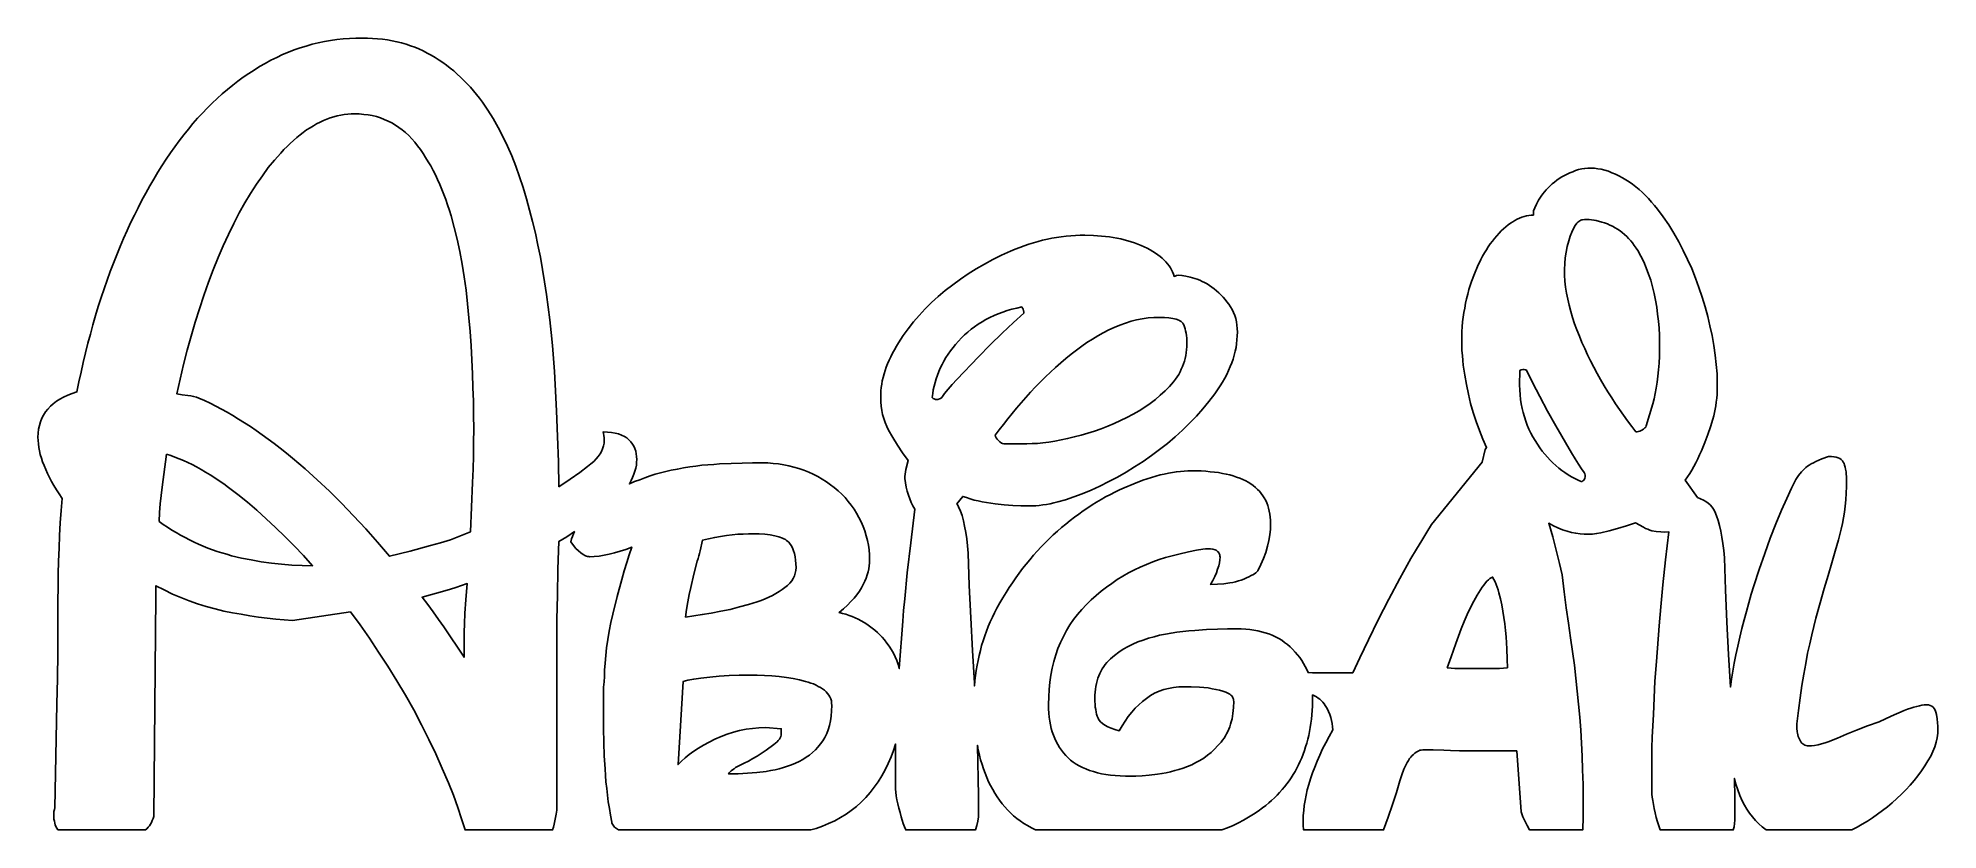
# Model space of a CAD drawing. Extents: x 60 to 197, y 14 to 71.
import ezdxf

# ---------------------------------------------------------------- set-up
doc = ezdxf.new("R2010")
doc.units = 0
doc.layers.add('CAMADA_1', color=18, linetype='CONTINUOUS')

msp = doc.modelspace()

# ---------------------------------------------------------------- linework, layer by layer
at = {"layer": 'CAMADA_1'}
for points in [[(61.29, 14), (61.22, 14.12), (61.16, 14.24), (61.11, 14.37), (61.08, 14.5), (61.05, 14.64), (61.02, 14.77), (61.01, 14.92), (61.01, 15.06), (61.01, 15.21), (61.02, 15.34), (61.05, 15.47), (61.08, 15.59), (61.23, 23.1), (61.27, 24.95), (61.29, 26.82), (61.31, 28.71), (61.31, 30.6), (61.32, 31.55), (61.33, 32.5), (61.35, 33.44), (61.39, 34.38), (61.43, 35.3), (61.48, 36.21), (61.54, 37.11), (61.62, 37.99), (61.4, 38.31), (61.2, 38.61), (61.02, 38.92), (60.85, 39.21), (60.69, 39.51), (60.55, 39.79), (60.42, 40.08), (60.3, 40.36), (60.2, 40.63), (60.11, 40.9), (60.03, 41.16), (59.97, 41.42), (59.92, 41.68), (59.89, 41.93), (59.87, 42.17), (59.86, 42.41), (59.87, 42.71), (59.91, 43), (59.96, 43.27), (60.04, 43.53), (60.14, 43.78), (60.26, 44.02), (60.4, 44.24), (60.57, 44.45), (60.76, 44.65), (60.96, 44.84), (61.2, 45.01), (61.45, 45.17), (61.72, 45.32), (62.02, 45.46), (62.34, 45.58), (62.68, 45.69), (62.83, 46.41), (62.98, 47.12), (63.14, 47.82), (63.31, 48.52), (63.48, 49.21), (63.66, 49.88), (63.84, 50.55), (64.03, 51.21), (64.23, 51.87), (64.44, 52.51), (64.65, 53.15), (64.87, 53.78), (65.09, 54.4), (65.32, 55.01), (65.56, 55.61), (65.81, 56.21), (66.06, 56.79), (66.31, 57.37), (66.57, 57.93), (66.84, 58.48), (67.11, 59.02), (67.38, 59.56), (67.66, 60.08), (67.95, 60.59), (68.24, 61.09), (68.54, 61.58), (68.84, 62.05), (69.14, 62.52), (69.45, 62.98), (69.77, 63.42), (70.09, 63.86), (70.42, 64.28), (70.75, 64.7), (71.08, 65.1), (71.42, 65.49), (71.77, 65.86), (72.12, 66.23), (72.48, 66.58), (72.84, 66.92), (73.21, 67.25), (73.58, 67.57), (73.96, 67.88), (74.34, 68.17), (74.72, 68.45), (75.12, 68.72), (75.51, 68.98), (75.91, 69.23), (76.32, 69.46), (76.73, 69.69), (77.15, 69.89), (77.57, 70.09), (77.99, 70.26), (78.41, 70.43), (78.84, 70.58), (79.28, 70.71), (79.71, 70.84), (80.15, 70.94), (80.6, 71.04), (81.04, 71.11), (81.49, 71.18), (81.95, 71.23), (82.41, 71.26), (82.87, 71.29), (83.33, 71.29), (83.71, 71.29), (84.08, 71.27), (84.45, 71.24), (84.81, 71.2), (85.16, 71.16), (85.51, 71.09), (85.85, 71.02), (86.18, 70.94), (86.51, 70.85), (86.83, 70.74), (87.14, 70.63), (87.45, 70.5), (87.76, 70.36), (88.05, 70.21), (88.34, 70.05), (88.63, 69.88), (88.91, 69.7), (89.18, 69.52), (89.45, 69.32), (89.71, 69.12), (89.97, 68.91), (90.22, 68.69), (90.46, 68.46), (90.7, 68.23), (90.94, 67.98), (91.17, 67.73), (91.39, 67.48), (91.61, 67.21), (91.83, 66.94), (92.04, 66.66), (92.24, 66.37), (92.44, 66.07), (92.82, 65.46), (93.18, 64.82), (93.53, 64.16), (93.86, 63.47), (94.17, 62.76), (94.46, 62.02), (94.73, 61.26), (94.99, 60.47), (95.23, 59.67), (95.46, 58.85), (95.67, 58.01), (95.88, 57.17), (96.06, 56.31), (96.24, 55.44), (96.4, 54.55), (96.55, 53.65), (96.69, 52.75), (96.81, 51.83), (96.93, 50.91), (97.03, 49.99), (97.12, 49.05), (97.2, 48.12), (97.26, 47.17), (97.31, 46.22), (97.4, 44.33), (97.48, 42.47), (97.54, 40.64), (97.58, 38.83), (98.4, 39.38), (99.09, 39.86), (99.65, 40.29), (99.89, 40.48), (100.1, 40.66), (100.27, 40.84), (100.43, 41.01), (100.56, 41.2), (100.67, 41.39), (100.75, 41.58), (100.81, 41.78), (100.85, 41.98), (100.86, 42.19), (100.85, 42.37), (100.84, 42.53), (100.81, 42.67), (100.78, 42.8), (101.09, 42.79), (101.38, 42.76), (101.65, 42.71), (101.9, 42.65), (102.12, 42.57), (102.32, 42.47), (102.49, 42.36), (102.65, 42.22), (102.78, 42.08), (102.9, 41.92), (103, 41.76), (103.08, 41.59), (103.14, 41.41), (103.18, 41.22), (103.21, 41.02), (103.22, 40.81), (103.21, 40.6), (103.19, 40.39), (103.15, 40.17), (103.09, 39.95), (103.01, 39.73), (102.92, 39.5), (102.82, 39.27), (102.69, 39.04), (103.06, 39.2), (103.43, 39.34), (103.81, 39.48), (104.18, 39.61), (104.56, 39.73), (104.94, 39.83), (105.33, 39.93), (105.72, 40.02), (106.16, 40.11), (106.61, 40.19), (107.05, 40.26), (107.49, 40.33), (107.93, 40.38), (108.36, 40.42), (108.79, 40.45), (109.22, 40.48), (110.06, 40.51), (110.85, 40.53), (111.6, 40.55), (112.31, 40.55), (112.71, 40.55), (113.1, 40.52), (113.48, 40.48), (113.86, 40.42), (114.24, 40.35), (114.6, 40.25), (114.96, 40.15), (115.32, 40.02), (115.67, 39.88), (116, 39.73), (116.33, 39.56), (116.64, 39.38), (116.95, 39.19), (117.24, 38.98), (117.52, 38.77), (117.8, 38.53), (118.06, 38.29), (118.3, 38.04), (118.53, 37.77), (118.75, 37.5), (118.95, 37.21), (119.14, 36.91), (119.31, 36.61), (119.47, 36.29), (119.61, 35.96), (119.74, 35.63), (119.84, 35.29), (119.93, 34.95), (120, 34.61), (120.04, 34.26), (120.07, 33.9), (120.08, 33.54), (120.07, 33.33), (120.05, 33.12), (120.02, 32.9), (119.97, 32.68), (119.9, 32.45), (119.82, 32.22), (119.73, 31.99), (119.62, 31.75), (119.5, 31.51), (119.34, 31.27), (119.16, 31.02), (118.96, 30.77), (118.73, 30.52), (118.47, 30.26), (118.18, 30), (117.87, 29.73), (118.12, 29.67), (118.36, 29.6), (118.59, 29.52), (118.82, 29.44), (119.04, 29.34), (119.26, 29.24), (119.47, 29.13), (119.68, 29.01), (119.88, 28.88), (120.08, 28.75), (120.27, 28.6), (120.46, 28.45), (120.64, 28.29), (120.81, 28.12), (120.98, 27.94), (121.15, 27.75), (121.33, 27.52), (121.5, 27.29), (121.66, 27.04), (121.8, 26.78), (121.93, 26.52), (122.04, 26.25), (122.14, 25.97), (122.23, 25.68), (122.48, 29.11), (122.54, 29.87), (122.62, 30.71), (122.81, 32.59), (123.06, 34.76), (123.36, 37.2), (123.35, 37.21), (123.22, 37.45), (123.1, 37.69), (122.99, 37.95), (122.89, 38.22), (122.8, 38.51), (122.73, 38.8), (122.68, 39.11), (122.63, 39.42), (122.64, 39.58), (122.65, 39.74), (122.67, 39.9), (122.71, 40.07), (122.86, 40.72), (122.46, 41.29), (122.09, 41.84), (121.75, 42.39), (121.45, 42.93), (121.32, 43.2), (121.2, 43.48), (121.1, 43.76), (121.02, 44.05), (120.96, 44.35), (120.91, 44.66), (120.89, 44.97), (120.88, 45.29), (120.88, 45.53), (120.9, 45.77), (120.92, 46.01), (120.96, 46.25), (121, 46.5), (121.06, 46.74), (121.13, 46.99), (121.2, 47.23), (121.29, 47.48), (121.38, 47.73), (121.49, 47.98), (121.61, 48.23), (121.73, 48.49), (121.87, 48.74), (122.02, 49), (122.17, 49.25), (122.51, 49.76), (122.87, 50.26), (123.26, 50.75), (123.67, 51.22), (124.11, 51.69), (124.57, 52.15), (125.05, 52.59), (125.56, 53.02), (126.1, 53.44), (126.65, 53.85), (127.21, 54.23), (127.79, 54.6), (128.39, 54.94), (129.01, 55.27), (129.64, 55.59), (130.29, 55.88), (130.62, 56.02), (130.95, 56.15), (131.28, 56.27), (131.61, 56.38), (131.94, 56.48), (132.28, 56.58), (132.61, 56.66), (132.95, 56.74), (133.28, 56.81), (133.62, 56.86), (133.96, 56.91), (134.3, 56.95), (134.64, 56.98), (134.98, 57.01), (135.32, 57.02), (135.66, 57.03), (136.28, 57.01), (136.87, 56.97), (137.44, 56.91), (137.99, 56.82), (138.26, 56.76), (138.52, 56.7), (138.78, 56.63), (139.03, 56.55), (139.27, 56.47), (139.51, 56.38), (139.74, 56.29), (139.97, 56.19), (140.18, 56.08), (140.39, 55.97), (140.59, 55.86), (140.77, 55.74), (140.95, 55.62), (141.11, 55.49), (141.26, 55.37), (141.4, 55.23), (141.53, 55.1), (141.65, 54.96), (141.76, 54.82), (141.86, 54.67), (141.95, 54.52), (142.02, 54.37), (142.08, 54.21), (142.14, 54.05), (142.2, 54.06), (142.25, 54.09), (142.28, 54.11), (142.32, 54.12), (142.44, 54.13), (142.69, 54.12), (142.97, 54.07), (143.28, 54), (143.62, 53.9), (143.8, 53.84), (143.98, 53.77), (144.16, 53.69), (144.34, 53.6), (144.51, 53.5), (144.69, 53.39), (144.86, 53.27), (145.03, 53.14), (145.2, 53), (145.36, 52.86), (145.52, 52.71), (145.67, 52.55), (145.82, 52.38), (145.95, 52.21), (146.09, 52.03), (146.21, 51.84), (146.33, 51.65), (146.43, 51.44), (146.52, 51.23), (146.59, 51.01), (146.64, 50.77), (146.68, 50.53), (146.7, 50.28), (146.71, 50.01), (146.7, 49.74), (146.68, 49.46), (146.65, 49.18), (146.61, 48.91), (146.55, 48.63), (146.48, 48.35), (146.4, 48.07), (146.3, 47.8), (146.19, 47.52), (146.07, 47.24), (145.94, 46.96), (145.79, 46.68), (145.63, 46.4), (145.46, 46.12), (145.27, 45.84), (145.07, 45.56), (144.65, 45), (144.21, 44.46), (143.74, 43.94), (143.25, 43.42), (142.74, 42.93), (142.21, 42.44), (141.65, 41.97), (141.07, 41.52), (140.48, 41.08), (139.88, 40.66), (139.27, 40.27), (138.65, 39.89), (138.03, 39.53), (137.4, 39.2), (136.76, 38.88), (136.12, 38.59), (135.48, 38.32), (134.87, 38.09), (134.27, 37.89), (133.7, 37.73), (133.42, 37.66), (133.15, 37.6), (132.88, 37.55), (132.62, 37.51), (132.36, 37.48), (132.11, 37.46), (131.86, 37.45), (131.62, 37.44), (131.04, 37.45), (130.44, 37.48), (129.82, 37.53), (129.18, 37.59), (128.86, 37.64), (128.55, 37.69), (128.24, 37.74), (127.95, 37.8), (127.65, 37.87), (127.37, 37.95), (127.09, 38.04), (126.82, 38.13), (126.4, 37.59), (126.46, 37.49), (126.52, 37.38), (126.65, 37.07), (126.77, 36.74), (126.87, 36.37), (126.96, 35.97), (127.04, 35.53), (127.11, 35.06), (127.16, 34.56), (127.21, 34.02), (127.29, 31.69), (127.4, 29.35), (127.52, 26.99), (127.67, 24.61), (127.67, 24.42), (127.71, 24.8), (127.75, 25.17), (127.8, 25.54), (127.86, 25.91), (127.93, 26.27), (128.01, 26.63), (128.1, 26.99), (128.19, 27.34), (128.3, 27.69), (128.42, 28.04), (128.54, 28.38), (128.67, 28.72), (128.82, 29.05), (128.97, 29.39), (129.13, 29.71), (129.3, 30.04), (129.51, 30.42), (129.73, 30.8), (129.96, 31.17), (130.19, 31.53), (130.42, 31.88), (130.66, 32.23), (130.91, 32.57), (131.16, 32.91), (131.42, 33.23), (131.68, 33.55), (131.95, 33.87), (132.22, 34.18), (132.5, 34.48), (132.79, 34.77), (133.08, 35.06), (133.38, 35.34), (133.68, 35.61), (133.98, 35.87), (134.29, 36.13), (134.6, 36.38), (134.91, 36.62), (135.23, 36.85), (135.54, 37.08), (135.87, 37.3), (136.19, 37.51), (136.51, 37.71), (136.84, 37.91), (137.17, 38.09), (137.51, 38.27), (137.84, 38.44), (138.18, 38.61), (138.52, 38.76), (139.2, 39.05), (139.86, 39.3), (140.18, 39.41), (140.49, 39.51), (140.81, 39.6), (141.11, 39.68), (141.42, 39.75), (141.71, 39.81), (142.01, 39.86), (142.29, 39.91), (142.58, 39.94), (142.86, 39.96), (143.13, 39.98), (143.4, 39.98), (143.75, 39.98), (144.09, 39.97), (144.42, 39.95), (144.74, 39.92), (145.05, 39.89), (145.34, 39.85), (145.63, 39.8), (145.9, 39.75), (146.16, 39.68), (146.41, 39.61), (146.65, 39.53), (146.88, 39.45), (147.1, 39.35), (147.31, 39.25), (147.5, 39.15), (147.69, 39.03), (147.86, 38.91), (148.02, 38.78), (148.17, 38.64), (148.31, 38.5), (148.44, 38.34), (148.56, 38.18), (148.66, 38.02), (148.76, 37.84), (148.84, 37.66), (148.91, 37.47), (148.97, 37.27), (149.02, 37.07), (149.06, 36.85), (149.09, 36.63), (149.11, 36.41), (149.11, 36.17), (149.1, 35.77), (149.06, 35.36), (148.99, 34.94), (148.89, 34.52), (148.76, 34.08), (148.6, 33.64), (148.41, 33.2), (148.2, 32.74), (148.05, 32.59), (147.88, 32.49), (147.71, 32.4), (147.54, 32.31), (147.36, 32.23), (147.17, 32.15), (146.98, 32.08), (146.78, 32.02), (146.58, 31.96), (146.37, 31.91), (146.16, 31.87), (145.72, 31.81), (145.26, 31.77), (144.77, 31.75), (144.93, 32.05), (145.07, 32.34), (145.19, 32.6), (145.28, 32.86), (145.36, 33.1), (145.41, 33.33), (145.45, 33.54), (145.46, 33.74), (145.45, 33.81), (145.44, 33.88), (145.42, 33.94), (145.4, 34), (145.37, 34.06), (145.33, 34.11), (145.28, 34.15), (145.23, 34.19), (145.17, 34.23), (145.1, 34.26), (144.94, 34.31), (144.76, 34.34), (144.54, 34.34), (144.39, 34.34), (144.21, 34.32), (143.76, 34.25), (143.18, 34.13), (142.48, 33.96), (141.99, 33.84), (141.51, 33.71), (141.04, 33.56), (140.58, 33.39), (140.13, 33.21), (139.68, 33.02), (139.25, 32.81), (138.83, 32.59), (138.41, 32.36), (138.01, 32.11), (137.61, 31.84), (137.23, 31.56), (136.85, 31.27), (136.48, 30.96), (136.13, 30.64), (135.78, 30.31), (135.45, 29.96), (135.14, 29.59), (134.85, 29.22), (134.58, 28.83), (134.33, 28.42), (134.11, 28), (133.9, 27.57), (133.72, 27.13), (133.56, 26.67), (133.42, 26.19), (133.3, 25.71), (133.21, 25.21), (133.13, 24.69), (133.08, 24.16), (133.05, 23.62), (133.04, 23.07), (133.04, 22.76), (133.06, 22.46), (133.09, 22.17), (133.12, 21.88), (133.17, 21.61), (133.23, 21.35), (133.31, 21.09), (133.39, 20.85), (133.48, 20.61), (133.59, 20.39), (133.7, 20.17), (133.83, 19.96), (133.97, 19.76), (134.12, 19.57), (134.28, 19.39), (134.45, 19.22), (134.63, 19.06), (134.83, 18.91), (135.03, 18.77), (135.26, 18.64), (135.49, 18.52), (135.74, 18.41), (136.01, 18.31), (136.28, 18.22), (136.57, 18.14), (136.88, 18.07), (137.19, 18.02), (137.52, 17.97), (137.87, 17.93), (138.23, 17.91), (138.6, 17.89), (138.98, 17.89), (139.36, 17.9), (139.81, 17.92), (140.33, 17.97), (140.92, 18.04), (141.24, 18.08), (141.55, 18.14), (141.86, 18.21), (142.17, 18.29), (142.48, 18.38), (142.79, 18.48), (143.09, 18.6), (143.4, 18.72), (143.7, 18.87), (143.99, 19.03), (144.27, 19.2), (144.54, 19.4), (144.8, 19.61), (145.06, 19.85), (145.3, 20.1), (145.53, 20.36), (145.64, 20.5), (145.75, 20.65), (145.84, 20.8), (145.93, 20.96), (146.01, 21.12), (146.09, 21.29), (146.16, 21.47), (146.22, 21.65), (146.27, 21.83), (146.32, 22.03), (146.36, 22.22), (146.39, 22.43), (146.41, 22.64), (146.43, 22.85), (146.45, 23.3), (146.44, 23.39), (146.42, 23.47), (146.39, 23.56), (146.35, 23.63), (146.3, 23.7), (146.23, 23.76), (146.16, 23.82), (146.07, 23.87), (145.87, 23.96), (145.65, 24.04), (145.41, 24.11), (145.15, 24.17), (144.88, 24.22), (144.59, 24.27), (144.29, 24.3), (143.97, 24.32), (143.37, 24.35), (142.87, 24.36), (142.47, 24.35), (142.09, 24.31), (141.73, 24.24), (141.38, 24.15), (141.04, 24.04), (140.72, 23.89), (140.42, 23.72), (140.12, 23.52), (139.84, 23.3), (139.57, 23.06), (139.31, 22.8), (139.06, 22.52), (138.81, 22.21), (138.58, 21.88), (138.36, 21.53), (138.14, 21.16), (137.83, 21.26), (137.56, 21.36), (137.32, 21.47), (137.11, 21.58), (136.94, 21.7), (136.8, 21.82), (136.69, 21.95), (136.65, 22.01), (136.62, 22.08), (136.56, 22.22), (136.52, 22.37), (136.48, 22.53), (136.45, 22.71), (136.42, 22.89), (136.4, 23.09), (136.39, 23.3), (136.39, 23.52), (136.39, 23.75), (136.41, 23.97), (136.43, 24.18), (136.46, 24.39), (136.5, 24.59), (136.55, 24.78), (136.61, 24.97), (136.67, 25.15), (136.75, 25.33), (136.84, 25.5), (136.93, 25.66), (137.03, 25.82), (137.14, 25.97), (137.26, 26.11), (137.39, 26.25), (137.53, 26.38), (137.82, 26.63), (138.13, 26.86), (138.45, 27.07), (138.79, 27.27), (139.14, 27.44), (139.5, 27.6), (139.88, 27.74), (140.27, 27.87), (140.68, 27.98), (141.08, 28.08), (141.5, 28.16), (141.91, 28.24), (142.33, 28.31), (142.76, 28.36), (143.19, 28.41), (143.63, 28.44), (144.48, 28.49), (145.27, 28.53), (146, 28.55), (146.68, 28.55), (146.99, 28.55), (147.31, 28.53), (147.61, 28.5), (147.9, 28.46), (148.18, 28.41), (148.46, 28.34), (148.72, 28.27), (148.98, 28.18), (149.23, 28.08), (149.47, 27.97), (149.7, 27.85), (149.92, 27.72), (150.13, 27.57), (150.33, 27.42), (150.53, 27.25), (150.71, 27.07), (150.9, 26.87), (151.07, 26.67), (151.22, 26.47), (151.37, 26.26), (151.5, 26.05), (151.62, 25.83), (151.73, 25.61), (151.83, 25.39), (152.15, 25.37), (152.54, 25.36), (155.06, 25.36), (155.57, 26.46), (156.2, 27.76), (156.91, 29.2), (157.68, 30.7), (158.48, 32.19), (159.28, 33.63), (159.68, 34.31), (160.06, 34.95), (160.42, 35.55), (160.77, 36.11), (164.43, 40.6), (164.66, 41.52), (164.7, 41.6), (164.75, 41.68), (164.49, 42.28), (164.23, 42.91), (164, 43.55), (163.79, 44.2), (163.6, 44.86), (163.44, 45.53), (163.29, 46.22), (163.17, 46.91), (163.07, 47.62), (163.03, 47.97), (163, 48.32), (162.97, 48.68), (162.96, 49.03), (162.95, 49.37), (162.96, 49.72), (162.97, 50.06), (162.99, 50.41), (163.02, 50.75), (163.06, 51.09), (163.11, 51.43), (163.17, 51.76), (163.23, 52.1), (163.31, 52.43), (163.39, 52.76), (163.48, 53.09), (163.67, 53.68), (163.87, 54.24), (164.09, 54.77), (164.34, 55.27), (164.46, 55.51), (164.6, 55.75), (164.74, 55.97), (164.88, 56.19), (165.02, 56.4), (165.18, 56.6), (165.33, 56.8), (165.49, 56.99), (165.66, 57.17), (165.82, 57.34), (165.99, 57.49), (166.15, 57.64), (166.31, 57.77), (166.48, 57.89), (166.65, 58), (166.81, 58.1), (166.98, 58.19), (167.14, 58.27), (167.31, 58.33), (167.48, 58.38), (167.65, 58.42), (167.81, 58.45), (167.98, 58.47), (168.15, 58.48), (168.16, 58.54), (168.15, 58.6), (168.14, 58.63), (168.14, 58.67), (168.16, 58.79), (168.25, 59.02), (168.37, 59.28), (168.52, 59.56), (168.71, 59.86), (168.82, 60.01), (168.94, 60.17), (169.07, 60.31), (169.21, 60.46), (169.35, 60.6), (169.51, 60.74), (169.67, 60.87), (169.84, 61), (170.02, 61.12), (170.2, 61.24), (170.39, 61.34), (170.59, 61.44), (170.79, 61.54), (170.99, 61.62), (171.2, 61.7), (171.42, 61.77), (171.64, 61.82), (171.86, 61.86), (172.09, 61.88), (172.32, 61.89), (172.56, 61.88), (172.81, 61.84), (173.06, 61.8), (173.31, 61.73), (173.57, 61.65), (173.83, 61.55), (174.09, 61.44), (174.34, 61.32), (174.59, 61.19), (174.84, 61.04), (175.09, 60.88), (175.33, 60.71), (175.56, 60.53), (175.8, 60.34), (176.03, 60.13), (176.25, 59.91), (176.48, 59.68), (176.7, 59.43), (176.91, 59.17), (177.13, 58.91), (177.54, 58.35), (177.94, 57.77), (178.31, 57.17), (178.67, 56.56), (179, 55.93), (179.31, 55.28), (179.61, 54.62), (179.88, 53.93), (180.13, 53.24), (180.37, 52.54), (180.58, 51.85), (180.77, 51.15), (180.93, 50.46), (181.08, 49.76), (181.2, 49.06), (181.31, 48.35), (181.39, 47.67), (181.44, 47.01), (181.46, 46.39), (181.45, 45.79), (181.44, 45.51), (181.42, 45.23), (181.39, 44.96), (181.35, 44.69), (181.31, 44.44), (181.26, 44.19), (181.2, 43.95), (181.14, 43.72), (180.97, 43.16), (180.77, 42.6), (180.55, 42.02), (180.31, 41.42), (180.18, 41.13), (180.05, 40.84), (179.91, 40.56), (179.76, 40.29), (179.61, 40.03), (179.46, 39.78), (179.3, 39.54), (179.14, 39.3), (180.03, 38.04), (180.25, 37.96), (180.45, 37.87), (180.64, 37.76), (180.8, 37.64), (180.95, 37.51), (181.08, 37.36), (181.19, 37.2), (181.29, 37.03), (181.41, 36.73), (181.53, 36.39), (181.63, 36.02), (181.72, 35.62), (181.8, 35.19), (181.87, 34.72), (181.93, 34.21), (181.97, 33.68), (182.06, 31.36), (182.16, 29.03), (182.28, 26.69), (182.42, 24.33), (182.5, 24.9), (182.59, 25.48), (182.69, 26.07), (182.81, 26.67), (182.95, 27.3), (183.09, 27.94), (183.24, 28.57), (183.4, 29.19), (183.57, 29.81), (183.74, 30.43), (183.92, 31.05), (184.11, 31.66), (184.49, 32.85), (184.89, 34), (185.29, 35.1), (185.71, 36.15), (186.11, 37.13), (186.49, 37.98), (186.83, 38.73), (187.15, 39.35), (187.35, 39.64), (187.55, 39.9), (187.66, 40.01), (187.77, 40.12), (187.88, 40.22), (187.99, 40.31), (188.12, 40.39), (188.26, 40.48), (188.42, 40.57), (188.6, 40.66), (189.02, 40.84), (189.52, 41.03), (189.72, 41.02), (189.9, 41), (190.06, 40.97), (190.2, 40.93), (190.33, 40.87), (190.43, 40.8), (190.52, 40.71), (190.58, 40.61), (190.64, 40.5), (190.68, 40.38), (190.72, 40.24), (190.75, 40.09), (190.78, 39.92), (190.8, 39.75), (190.81, 39.56), (190.81, 39.35), (190.81, 38.85), (190.79, 38.36), (190.76, 37.89), (190.72, 37.43), (190.66, 36.99), (190.6, 36.57), (190.52, 36.16), (190.43, 35.77), (190.23, 34.99), (190, 34.17), (189.75, 33.32), (189.48, 32.42), (189.19, 31.47), (188.9, 30.43), (188.6, 29.31), (188.3, 28.12), (188.15, 27.47), (188, 26.78), (187.86, 26.05), (187.73, 25.27), (187.59, 24.44), (187.47, 23.56), (187.35, 22.64), (187.23, 21.68), (187.23, 21.37), (187.24, 21.11), (187.26, 20.99), (187.29, 20.88), (187.32, 20.76), (187.36, 20.66), (187.41, 20.56), (187.46, 20.46), (187.52, 20.37), (187.58, 20.29), (187.65, 20.23), (187.73, 20.17), (187.8, 20.13), (187.89, 20.1), (187.98, 20.08), (188.07, 20.08), (188.28, 20.09), (188.51, 20.11), (188.76, 20.16), (189.01, 20.22), (189.28, 20.3), (189.56, 20.4), (189.86, 20.51), (190.16, 20.65), (190.82, 20.94), (191.54, 21.23), (192.33, 21.53), (193.17, 21.83), (194.05, 22.22), (195, 22.63), (195.24, 22.73), (195.47, 22.81), (195.69, 22.88), (195.9, 22.94), (196.09, 22.99), (196.27, 23.02), (196.44, 23.04), (196.6, 23.05), (196.75, 23.04), (196.88, 23.01), (196.99, 22.95), (197.09, 22.88), (197.17, 22.78), (197.24, 22.66), (197.29, 22.52), (197.33, 22.36), (197.38, 22.04), (197.41, 21.75), (197.43, 21.51), (197.44, 21.3), (197.43, 20.99), (197.38, 20.67), (197.31, 20.35), (197.2, 20.02), (197.07, 19.68), (196.91, 19.34), (196.71, 18.99), (196.49, 18.63), (196.24, 18.27), (195.98, 17.92), (195.71, 17.58), (195.42, 17.24), (195.12, 16.91), (194.8, 16.59), (194.47, 16.27), (194.13, 15.96), (193.78, 15.67), (193.43, 15.4), (193.07, 15.13), (192.71, 14.88), (192.34, 14.64), (191.96, 14.42), (191.58, 14.2), (191.19, 14), (185, 14), (184.72, 14.22), (184.47, 14.44), (184.23, 14.69), (184, 14.95), (183.79, 15.22), (183.6, 15.5), (183.43, 15.8), (183.27, 16.11), (183.1, 16.5), (182.95, 16.9), (182.81, 17.31), (182.7, 17.73), (182.73, 16.33), (182.73, 14.93), (182.73, 14.7), (182.7, 14.46), (182.67, 14.23), (182.61, 14), (177.33, 14), (177.23, 14.29), (177.13, 14.59), (177.04, 14.91), (176.96, 15.23), (176.89, 15.54), (176.83, 15.85), (176.78, 16.13), (176.74, 16.38), (176.72, 16.59), (176.71, 16.76), (176.71, 19.09), (176.72, 19.93), (176.75, 20.72), (176.83, 22.36), (176.94, 24.76), (177.06, 26.18), (177.25, 28.76), (177.36, 30.14), (177.52, 31.73), (177.72, 33.54), (177.96, 35.56), (177.66, 35.55), (177.36, 35.57), (177.04, 35.6), (176.72, 35.65), (176.57, 35.69), (176.42, 35.75), (176.27, 35.82), (176.12, 35.9), (175.54, 36.23), (174.88, 36), (174.24, 35.8), (173.62, 35.64), (173.02, 35.5), (172.72, 35.44), (172.42, 35.41), (172.12, 35.4), (171.82, 35.4), (171.52, 35.42), (171.21, 35.47), (170.9, 35.53), (170.59, 35.61), (170.25, 35.72), (169.92, 35.85), (169.59, 36.01), (169.26, 36.19), (169.54, 35.21), (169.8, 34.24), (170.04, 33.28), (170.22, 32.45), (170.37, 31.22), (170.52, 30.06), (170.68, 28.95), (170.83, 27.91), (170.97, 26.91), (171.11, 25.93), (171.22, 24.97), (171.32, 24.03), (171.41, 23.09), (171.5, 22.16), (171.57, 21.23), (171.63, 20.29), (171.68, 19.34), (171.71, 18.34), (171.74, 17.3), (171.74, 16.22), (171.74, 14.96), (171.72, 14), (167.87, 14), (167.7, 14.31), (167.54, 14.62), (167.39, 14.96), (167.25, 15.3), (166.94, 19.72), (164.5, 19.72), (162.8, 19.73), (162.15, 19.74), (161.65, 19.76), (160.88, 19.79), (160.31, 19.8), (160.14, 19.79), (160.01, 19.78), (159.91, 19.76), (159.86, 19.72), (159.75, 19.68), (159.65, 19.62), (159.55, 19.55), (159.46, 19.47), (159.36, 19.38), (159.27, 19.27), (159.18, 19.16), (159.09, 19.03), (159.01, 18.89), (158.93, 18.73), (158.77, 18.39), (158.62, 17.99), (158.48, 17.55), (158.23, 16.7), (157.95, 15.83), (157.63, 14.93), (157.29, 14), (151.5, 14), (151.48, 14.34), (151.47, 14.69), (151.48, 15.04), (151.51, 15.4), (151.55, 15.76), (151.61, 16.13), (151.68, 16.51), (151.77, 16.9), (151.88, 17.3), (152.01, 17.7), (152.15, 18.12), (152.31, 18.54), (152.48, 18.97), (152.67, 19.41), (152.88, 19.86), (153.11, 20.31), (153.35, 20.77), (153.61, 21.25), (153.6, 21.47), (153.57, 21.7), (153.53, 21.92), (153.47, 22.14), (153.4, 22.36), (153.31, 22.58), (153.2, 22.79), (153.07, 23), (152.99, 23.12), (152.89, 23.24), (152.79, 23.35), (152.68, 23.45), (152.56, 23.54), (152.43, 23.63), (152.3, 23.71), (152.16, 23.77), (152.16, 23.6), (152.15, 22.95), (152.11, 22.33), (152.07, 22.02), (152.03, 21.72), (151.99, 21.42), (151.94, 21.13), (151.88, 20.84), (151.81, 20.56), (151.73, 20.28), (151.65, 20.01), (151.56, 19.74), (151.47, 19.48), (151.37, 19.22), (151.26, 18.97), (151.14, 18.72), (151.02, 18.48), (150.89, 18.24), (150.75, 18.01), (150.6, 17.78), (150.45, 17.56), (150.29, 17.34), (150.13, 17.13), (149.95, 16.92), (149.77, 16.72), (149.59, 16.52), (149.39, 16.33), (149.19, 16.14), (148.98, 15.95), (148.77, 15.77), (148.54, 15.6), (148.22, 15.36), (147.88, 15.13), (147.52, 14.92), (147.16, 14.71), (146.79, 14.52), (146.4, 14.33), (146, 14.16), (145.59, 14), (132.09, 14), (131.79, 14.15), (131.51, 14.31), (131.24, 14.47), (130.98, 14.65), (130.73, 14.83), (130.5, 15.03), (130.28, 15.23), (130.06, 15.45), (129.86, 15.67), (129.67, 15.9), (129.49, 16.15), (129.31, 16.4), (129.14, 16.66), (128.99, 16.93), (128.84, 17.21), (128.7, 17.49), (128.56, 17.79), (128.44, 18.1), (128.33, 18.41), (128.22, 18.74), (128.12, 19.07), (128.03, 19.42), (127.95, 19.77), (127.88, 20.13), (127.92, 18.91), (127.95, 17.69), (127.96, 16.48), (127.97, 15.28), (127.96, 14.95), (127.91, 14.63), (127.84, 14.32), (127.74, 14), (122.7, 14), (122.61, 14.22), (122.52, 14.46), (122.37, 14.94), (122.28, 15.26), (122.2, 15.57), (122.13, 15.89), (122.06, 16.19), (122.01, 16.48), (121.98, 16.73), (121.96, 16.94), (121.95, 17.11), (121.95, 19.43), (121.96, 20.21), (121.81, 19.75), (121.64, 19.29), (121.43, 18.81), (121.21, 18.35), (120.96, 17.91), (120.7, 17.48), (120.42, 17.09), (120.12, 16.71), (119.81, 16.35), (119.47, 16.02), (119.12, 15.7), (118.75, 15.41), (118.37, 15.14), (117.97, 14.89), (117.55, 14.67), (117.11, 14.46), (116.66, 14.28), (116.2, 14.11), (115.82, 14), (101.89, 14), (101.74, 14.1), (101.61, 14.21), (101.5, 14.35), (101.41, 14.49), (101.41, 14.57), (101.32, 15.06), (101.24, 15.55), (101.16, 16.04), (101.1, 16.52), (101.04, 17), (100.99, 17.48), (100.95, 17.95), (100.92, 18.42), (100.87, 19.36), (100.83, 20.33), (100.81, 21.33), (100.8, 22.34), (100.8, 23.64), (100.81, 23.99), (100.82, 24.34), (100.85, 24.71), (100.88, 25.09), (100.89, 25.56), (100.92, 26.07), (100.97, 26.61), (101.03, 27.18), (101.12, 27.78), (101.22, 28.38), (101.35, 29), (101.49, 29.62), (101.8, 30.88), (102.14, 32.13), (102.31, 32.75), (102.49, 33.34), (102.67, 33.91), (102.86, 34.46), (102.43, 34.3), (102.01, 34.16), (101.61, 34.04), (101.22, 33.94), (100.85, 33.87), (100.49, 33.81), (100.14, 33.78), (99.81, 33.77), (99.74, 33.78), (99.66, 33.79), (99.58, 33.81), (99.5, 33.84), (99.33, 33.92), (99.17, 34.04), (98.99, 34.19), (98.81, 34.37), (98.63, 34.59), (98.44, 34.84), (98.5, 35.05), (98.56, 35.24), (98.63, 35.42), (98.71, 35.58), (98.15, 35.21), (97.58, 34.87), (97.51, 32.87), (97.47, 30.98), (97.44, 29.23), (97.43, 27.63), (97.43, 15.67), (97.42, 15.42), (97.38, 15.13), (97.32, 14.79), (97.24, 14.41), (97.18, 14.19), (97.12, 14), (90.79, 14), (90.54, 14.8), (90.26, 15.63), (89.94, 16.51), (89.58, 17.42), (89.14, 18.45), (88.68, 19.5), (88.17, 20.55), (87.64, 21.61), (87.07, 22.68), (86.48, 23.74), (85.85, 24.79), (85.2, 25.84), (84.53, 26.87), (83.86, 27.87), (83.18, 28.83), (82.49, 29.77), (80.4, 29.46), (78.3, 29.16), (77.69, 29.2), (77.08, 29.26), (76.46, 29.32), (75.84, 29.4), (75.21, 29.49), (74.58, 29.6), (73.95, 29.71), (73.31, 29.84), (72.68, 29.99), (72.05, 30.16), (71.42, 30.35), (70.81, 30.57), (70.2, 30.81), (69.59, 31.07), (68.99, 31.36), (68.4, 31.67), (68.4, 30.91), (68.24, 14.98), (68.2, 14.83), (68.14, 14.68), (68.08, 14.54), (68, 14.41), (67.93, 14.3), (67.84, 14.19), (67.75, 14.09), (67.65, 14)], [(82.8, 65.81), (82.54, 65.8), (82.29, 65.78), (82.03, 65.75), (81.78, 65.71), (81.53, 65.66), (81.28, 65.59), (81.03, 65.52), (80.78, 65.43), (80.53, 65.32), (80.29, 65.21), (80.04, 65.09), (79.8, 64.95), (79.56, 64.8), (79.31, 64.64), (79.07, 64.47), (78.84, 64.28), (78.6, 64.09), (78.36, 63.88), (78.13, 63.67), (77.9, 63.45), (77.67, 63.22), (77.44, 62.97), (76.99, 62.46), (76.54, 61.92), (76.11, 61.33), (75.68, 60.71), (75.25, 60.05), (74.84, 59.36), (74.44, 58.64), (74.04, 57.88), (73.65, 57.09), (73.28, 56.27), (72.91, 55.42), (72.55, 54.53), (72.21, 53.62), (71.87, 52.67), (71.55, 51.71), (71.24, 50.73), (70.95, 49.73), (70.67, 48.71), (70.41, 47.67), (70.16, 46.61), (69.92, 45.54), (70.31, 45.47), (70.72, 45.42), (70.93, 45.4), (71.13, 45.36), (71.33, 45.3), (71.52, 45.23), (71.92, 45.06), (72.33, 44.87), (72.73, 44.66), (73.15, 44.45), (73.56, 44.22), (73.98, 43.98), (74.39, 43.73), (74.82, 43.46), (75.24, 43.18), (75.67, 42.89), (76.1, 42.59), (76.54, 42.28), (76.97, 41.95), (77.41, 41.61), (77.86, 41.26), (78.3, 40.89), (78.75, 40.51), (79.2, 40.13), (80.08, 39.33), (80.97, 38.5), (81.85, 37.63), (82.72, 36.73), (83.59, 35.79), (84.45, 34.81), (85.31, 33.8), (86.82, 34.18), (88.28, 34.57), (89.01, 34.77), (89.73, 35), (90.46, 35.27), (91.18, 35.56), (91.33, 39.14), (91.37, 40.09), (91.39, 41.06), (91.4, 42.04), (91.41, 43.02), (91.4, 44.02), (91.39, 45.01), (91.36, 46.01), (91.32, 47.01), (91.27, 48.02), (91.22, 49.03), (91.15, 50.05), (91.07, 51.06), (90.97, 52.07), (90.86, 53.05), (90.72, 54.01), (90.57, 54.94), (90.4, 55.85), (90.21, 56.73), (90, 57.58), (89.77, 58.42), (89.65, 58.82), (89.52, 59.22), (89.39, 59.6), (89.25, 59.98), (89.1, 60.34), (88.95, 60.7), (88.8, 61.05), (88.64, 61.39), (88.47, 61.72), (88.3, 62.04), (88.12, 62.34), (87.93, 62.64), (87.75, 62.94), (87.55, 63.22), (87.35, 63.49), (87.14, 63.75), (86.93, 64), (86.71, 64.23), (86.48, 64.45), (86.24, 64.65), (86, 64.83), (85.75, 65), (85.49, 65.16), (85.22, 65.29), (84.94, 65.41), (84.66, 65.52), (84.37, 65.61), (84.07, 65.68), (83.76, 65.73), (83.45, 65.77), (83.13, 65.8)], [(175.56, 42.81), (175.64, 42.8), (175.74, 42.82), (175.85, 42.86), (175.99, 42.92), (176.11, 43), (176.21, 43.08), (176.28, 43.15), (176.31, 43.23), (176.78, 44.83), (176.88, 45.19), (176.97, 45.57), (177.04, 45.97), (177.11, 46.39), (177.16, 46.83), (177.21, 47.29), (177.25, 47.77), (177.27, 48.27), (177.28, 48.77), (177.28, 49.28), (177.27, 49.79), (177.24, 50.3), (177.2, 50.8), (177.14, 51.31), (177.07, 51.81), (176.99, 52.32), (176.89, 52.81), (176.77, 53.3), (176.64, 53.77), (176.48, 54.22), (176.31, 54.66), (176.13, 55.09), (175.92, 55.51), (175.7, 55.91), (175.58, 56.1), (175.45, 56.29), (175.32, 56.47), (175.19, 56.63), (175.04, 56.79), (174.9, 56.94), (174.74, 57.09), (174.58, 57.22), (174.42, 57.34), (174.24, 57.46), (174.07, 57.57), (173.88, 57.67), (173.69, 57.76), (173.5, 57.84), (173.3, 57.92), (173.09, 57.98), (172.7, 58.08), (172.52, 58.12), (172.34, 58.14), (172.17, 58.16), (172.01, 58.16), (171.85, 58.16), (171.71, 58.15), (171.64, 58.14), (171.57, 58.11), (171.5, 58.07), (171.43, 58.03), (171.36, 57.97), (171.3, 57.9), (171.17, 57.73), (171.05, 57.52), (170.93, 57.26), (170.81, 56.96), (170.7, 56.62), (170.6, 56.21), (170.51, 55.8), (170.45, 55.39), (170.41, 54.98), (170.39, 54.55), (170.4, 54.13), (170.43, 53.7), (170.48, 53.27), (170.55, 52.83), (170.63, 52.4), (170.73, 51.96), (170.85, 51.51), (170.98, 51.07), (171.13, 50.62), (171.29, 50.18), (171.47, 49.72), (171.66, 49.27), (171.86, 48.82), (172.07, 48.37), (172.29, 47.93), (172.52, 47.48), (172.76, 47.03), (173.01, 46.58), (173.28, 46.14), (173.54, 45.7), (173.82, 45.26), (174.1, 44.84), (174.38, 44.42), (174.67, 44), (174.96, 43.6), (175.26, 43.2)], [(124.61, 45.29), (124.69, 45.22), (124.76, 45.18), (124.84, 45.15), (124.92, 45.14), (125.03, 45.15), (125.13, 45.18), (125.22, 45.22), (125.3, 45.29), (125.51, 45.57), (125.76, 45.88), (126.06, 46.22), (126.4, 46.59), (127.96, 48.22), (128.81, 49.09), (129.68, 49.94), (130.51, 50.72), (131.24, 51.39), (131.24, 51.46), (131.23, 51.57), (131.2, 51.67), (131.16, 51.76), (131.09, 51.84), (130.73, 51.76), (130.38, 51.67), (130.05, 51.57), (129.72, 51.46), (129.4, 51.34), (129.09, 51.21), (128.79, 51.07), (128.5, 50.92), (128.22, 50.76), (127.95, 50.59), (127.68, 50.41), (127.43, 50.22), (127.19, 50.02), (126.96, 49.81), (126.73, 49.6), (126.52, 49.37), (126.31, 49.13), (126.12, 48.9), (125.94, 48.66), (125.77, 48.41), (125.61, 48.17), (125.46, 47.92), (125.33, 47.67), (125.2, 47.41), (125.09, 47.16), (124.99, 46.9), (124.9, 46.64), (124.82, 46.37), (124.75, 46.11), (124.69, 45.84), (124.65, 45.57)], [(129.18, 42.55), (129.2, 42.47), (129.24, 42.38), (129.31, 42.28), (129.41, 42.17), (129.52, 42.07), (129.62, 41.99), (129.71, 41.95), (129.79, 41.94), (131.47, 41.94), (131.84, 41.95), (132.23, 41.97), (132.63, 42.01), (133.05, 42.06), (133.49, 42.13), (133.94, 42.22), (134.41, 42.32), (134.9, 42.43), (135.39, 42.56), (135.88, 42.71), (136.36, 42.86), (136.84, 43.03), (137.32, 43.22), (137.78, 43.41), (138.25, 43.62), (138.71, 43.84), (139.16, 44.08), (139.59, 44.33), (140, 44.59), (140.39, 44.86), (140.77, 45.15), (141.13, 45.45), (141.47, 45.76), (141.79, 46.09), (141.95, 46.26), (142.09, 46.43), (142.22, 46.61), (142.34, 46.78), (142.46, 46.96), (142.56, 47.15), (142.65, 47.34), (142.74, 47.53), (142.81, 47.72), (142.88, 47.92), (142.93, 48.12), (142.97, 48.33), (143.01, 48.53), (143.03, 48.75), (143.05, 48.96), (143.05, 49.18), (143.04, 49.58), (143.02, 49.76), (142.99, 49.94), (142.96, 50.11), (142.92, 50.26), (142.88, 50.41), (142.82, 50.55), (142.79, 50.61), (142.75, 50.67), (142.69, 50.73), (142.63, 50.78), (142.55, 50.83), (142.47, 50.87), (142.27, 50.95), (142.03, 51.01), (141.75, 51.05), (141.43, 51.07), (141.07, 51.08), (140.65, 51.07), (140.24, 51.04), (139.82, 50.98), (139.41, 50.9), (139.01, 50.8), (138.6, 50.67), (138.2, 50.53), (137.79, 50.36), (137.4, 50.17), (137, 49.96), (136.61, 49.75), (136.21, 49.51), (135.82, 49.26), (135.44, 48.99), (135.05, 48.71), (134.67, 48.41), (134.29, 48.11), (133.92, 47.79), (133.54, 47.46), (133.17, 47.12), (132.81, 46.77), (132.45, 46.41), (132.09, 46.05), (131.74, 45.67), (131.39, 45.29), (131.05, 44.9), (130.72, 44.52), (130.39, 44.13), (130.08, 43.74), (129.77, 43.34), (129.47, 42.95)], [(171.64, 39.19), (171.73, 39.25), (171.79, 39.31), (171.84, 39.37), (171.87, 39.44), (171.89, 39.55), (171.89, 39.66), (171.87, 39.76), (171.83, 39.85), (171.62, 40.13), (171.4, 40.47), (171.16, 40.85), (170.9, 41.28), (169.77, 43.24), (169.17, 44.29), (168.6, 45.36), (168.09, 46.38), (167.65, 47.27), (167.58, 47.29), (167.47, 47.31), (167.37, 47.31), (167.27, 47.29), (167.17, 47.25), (167.15, 46.88), (167.14, 46.53), (167.14, 46.17), (167.15, 45.83), (167.18, 45.49), (167.22, 45.15), (167.27, 44.83), (167.33, 44.5), (167.4, 44.19), (167.49, 43.88), (167.59, 43.58), (167.7, 43.28), (167.82, 43), (167.96, 42.71), (168.1, 42.44), (168.26, 42.17), (168.43, 41.91), (168.6, 41.65), (168.78, 41.41), (168.97, 41.18), (169.16, 40.96), (169.36, 40.75), (169.56, 40.55), (169.77, 40.36), (169.98, 40.18), (170.2, 40.01), (170.43, 39.85), (170.66, 39.69), (170.9, 39.55), (171.14, 39.42), (171.39, 39.3)], [(69.16, 41.19), (68.85, 38.79), (68.78, 38.2), (68.72, 37.59), (68.67, 36.96), (68.63, 36.32), (68.93, 36.1), (69.24, 35.9), (69.55, 35.7), (69.87, 35.51), (70.19, 35.32), (70.51, 35.15), (70.83, 34.98), (71.16, 34.82), (71.49, 34.67), (71.82, 34.53), (72.16, 34.39), (72.5, 34.27), (72.84, 34.15), (73.18, 34.04), (73.53, 33.94), (73.88, 33.84), (74.59, 33.67), (75.31, 33.53), (76.03, 33.4), (76.76, 33.3), (77.5, 33.22), (78.24, 33.16), (78.99, 33.13), (79.75, 33.12), (79.08, 33.85), (78.41, 34.55), (77.74, 35.23), (77.06, 35.89), (76.39, 36.52), (75.71, 37.13), (75.03, 37.71), (74.34, 38.26), (73.66, 38.78), (73.32, 39.03), (72.99, 39.26), (72.66, 39.48), (72.33, 39.69), (72, 39.89), (71.67, 40.08), (71.35, 40.26), (71.03, 40.43), (70.71, 40.58), (70.4, 40.73), (70.08, 40.86), (69.77, 40.98), (69.47, 41.09)], [(111.32, 35.42), (110.93, 35.41), (110.54, 35.39), (110.13, 35.36), (109.72, 35.31), (109.29, 35.24), (108.86, 35.16), (108.42, 35.07), (107.97, 34.96), (107.81, 34.2), (107.77, 34.01), (107.72, 33.82), (107.66, 33.63), (107.59, 33.44), (107.36, 32.51), (107.13, 31.54), (107.02, 31.03), (106.92, 30.51), (106.83, 29.96), (106.75, 29.4), (107.34, 29.49), (107.96, 29.58), (108.61, 29.69), (109.3, 29.82), (109.99, 29.96), (110.66, 30.13), (111.31, 30.31), (111.93, 30.51), (112.23, 30.61), (112.51, 30.73), (112.78, 30.85), (113.04, 30.97), (113.29, 31.1), (113.52, 31.24), (113.74, 31.39), (113.95, 31.54), (114.14, 31.69), (114.3, 31.85), (114.44, 32.02), (114.55, 32.2), (114.64, 32.39), (114.7, 32.58), (114.74, 32.78), (114.75, 32.98), (114.74, 33.26), (114.72, 33.52), (114.68, 33.77), (114.63, 33.99), (114.57, 34.2), (114.49, 34.4), (114.4, 34.57), (114.29, 34.74), (114.23, 34.81), (114.16, 34.88), (114.07, 34.95), (113.98, 35.01), (113.88, 35.06), (113.77, 35.12), (113.51, 35.21), (113.21, 35.29), (112.88, 35.35), (112.5, 35.39), (112.08, 35.42)], [(90.72, 28.32), (90.74, 28.91), (90.78, 29.69), (90.85, 30.66), (90.95, 31.82), (90.12, 31.54), (89.72, 31.41), (89.31, 31.29), (87.68, 30.83), (88.09, 30.3), (88.48, 29.77), (88.87, 29.23), (89.24, 28.7), (90.72, 26.49)], [(161.91, 25.74), (162.18, 25.71), (162.45, 25.69), (162.71, 25.67), (162.98, 25.67), (165.11, 25.67), (165.41, 25.67), (165.7, 25.69), (165.99, 25.71), (166.26, 25.74), (166.25, 26.35), (166.22, 27.11), (166.19, 27.54), (166.16, 27.98), (166.12, 28.44), (166.07, 28.9), (166, 29.38), (165.93, 29.84), (165.85, 30.29), (165.76, 30.73), (165.65, 31.16), (165.59, 31.36), (165.52, 31.56), (165.45, 31.75), (165.37, 31.94), (165.28, 32.12), (165.19, 32.3), (165.09, 32.25), (164.99, 32.18), (164.89, 32.1), (164.78, 31.99), (164.67, 31.87), (164.55, 31.72), (164.44, 31.56), (164.31, 31.38), (164.07, 30.98), (163.83, 30.55), (163.59, 30.09), (163.36, 29.59), (163.14, 29.07), (162.92, 28.55), (162.72, 28.03), (162.52, 27.5), (162.18, 26.52)], [(111.4, 25.21), (110.64, 25.2), (109.91, 25.17), (109.19, 25.13), (108.5, 25.06), (107.87, 24.98), (107.34, 24.91), (106.91, 24.83), (106.59, 24.75), (106.21, 18.73), (106.46, 18.98), (106.72, 19.22), (107.02, 19.46), (107.34, 19.69), (107.68, 19.91), (108.06, 20.13), (108.46, 20.35), (108.88, 20.56), (109.32, 20.76), (109.77, 20.93), (110.22, 21.07), (110.67, 21.19), (111.13, 21.28), (111.6, 21.35), (112.06, 21.39), (112.54, 21.4), (113.68, 21.32), (113.68, 20.94), (113.67, 20.85), (113.65, 20.75), (113.61, 20.66), (113.55, 20.56), (113.47, 20.47), (113.38, 20.37), (113.27, 20.28), (113.15, 20.18), (112.58, 19.78), (111.93, 19.34), (111.62, 19.16), (111.31, 18.98), (110.99, 18.82), (110.67, 18.66), (110.38, 18.51), (110.26, 18.43), (110.15, 18.35), (110.06, 18.28), (109.98, 18.2), (109.92, 18.12), (109.87, 18.05), (110.55, 18.06), (111.23, 18.1), (111.91, 18.16), (112.58, 18.24), (112.91, 18.29), (113.23, 18.36), (113.54, 18.43), (113.84, 18.52), (114.14, 18.61), (114.43, 18.72), (114.71, 18.83), (114.98, 18.96), (115.24, 19.1), (115.48, 19.26), (115.72, 19.42), (115.94, 19.6), (116.15, 19.79), (116.34, 20), (116.52, 20.22), (116.69, 20.45), (116.84, 20.7), (116.97, 20.97), (117.09, 21.25), (117.18, 21.56), (117.25, 21.89), (117.3, 22.24), (117.33, 22.61), (117.34, 23), (117.33, 23.17), (117.31, 23.33), (117.26, 23.48), (117.21, 23.62), (117.13, 23.75), (117.04, 23.88), (116.93, 24), (116.81, 24.11), (116.67, 24.21), (116.52, 24.3), (116.36, 24.39), (116.2, 24.48), (116.02, 24.56), (115.83, 24.63), (115.64, 24.69), (115.43, 24.75), (115, 24.86), (114.54, 24.95), (114.05, 25.03), (113.53, 25.1), (113, 25.15), (112.46, 25.18), (111.93, 25.2)]]:
    msp.add_lwpolyline(points, close=True, dxfattribs=at)

doc.saveas('drawing.dxf')
